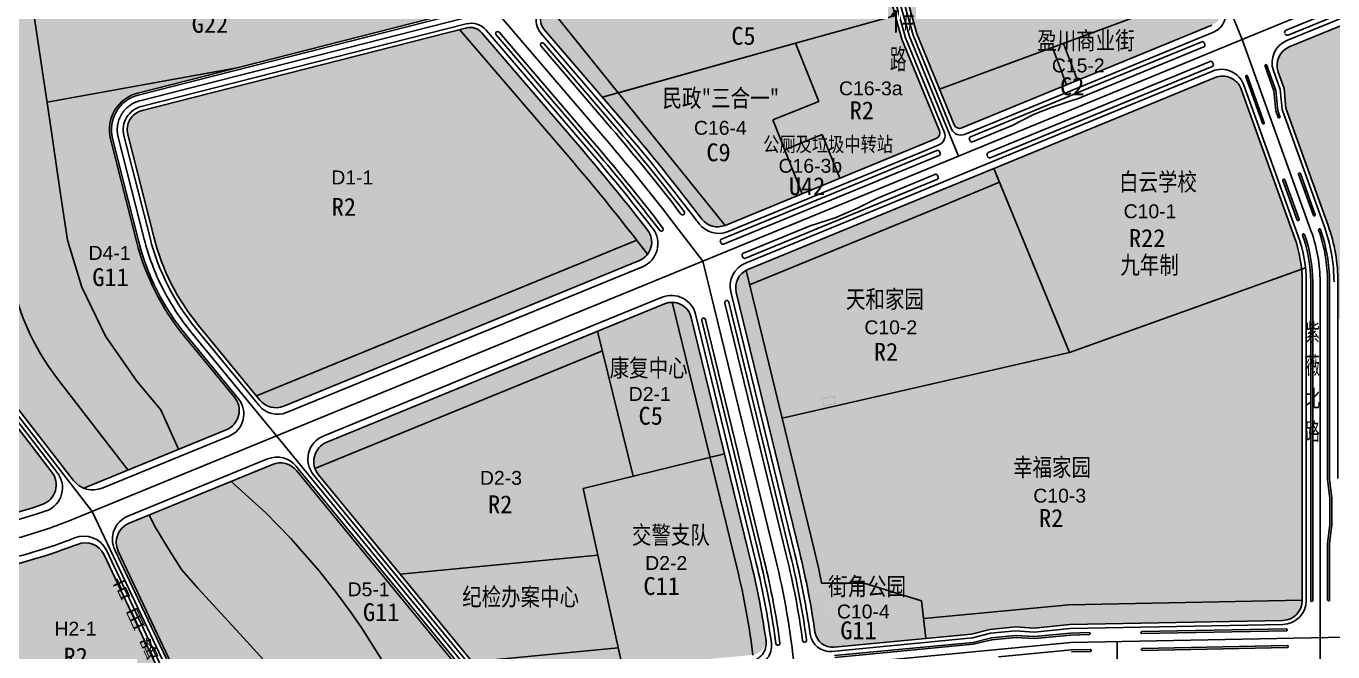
# Model space of a CAD drawing. Extents: x 2442 to 11417, y 1140 to 9206.
# Drawn here: x 7047 to 8365, y 7358 to 7989 of the extents above; entities that cross this region are included whole.
import ezdxf

# ---------------------------------------------------------------- set-up
doc = ezdxf.new("R2010")
doc.units = 0
doc.header["$LTSCALE"] = 1000
doc.header["$MEASUREMENT"] = 0
doc.linetypes.add('CENTER', pattern=[50.8, 31.75, -6.35, 6.35, -6.35])
doc.linetypes.add('CENTER2', pattern=[28.575, 19.05, -3.175, 3.175, -3.175])
for name, color, linetype in [('01-R2-R2二类居住', 2, 'Continuous'), ('01-R3-R3三类居住', 53, 'Continuous'), ('02-C11-市属办公', 211, 'Continuous'), ('02-C2-商业金融业', 10, 'Continuous'), ('02-C5-医疗卫生', 231, 'Continuous'), ('02-C62-高校，中专', 30, 'Continuous'), ('02-C9-其它公共设施', 232, 'Continuous'), ('06-S14-其它道路', 63, 'Continuous'), ('07-U42', 143, 'Continuous'), ('08-G11-公园', 3, 'Continuous'), ('08-G12-街头绿地', 80, 'Continuous'), ('08-G22-防护绿地', 104, 'Continuous'), ('11-E1-水域', 130, 'Continuous'), ('14-z地块编号', 217, 'Continuous'), ('a-dlcenter', 1, 'CENTER'), ('road-name', 2, 'Continuous'), ('开关站', 151, 'Continuous'), ('用地名称', 7, 'Continuous'), ('用地性质代码', 7, 'Continuous'), ('用地线', 5, 'Continuous'), ('蓝线', 5, 'Continuous'), ('道路', 7, 'Continuous'), ('道路红线', 12, 'Continuous'), ('道路绿化', 84, 'Continuous')]:
    doc.layers.add(name, color=color, linetype=linetype)
doc.styles.add('HZ', font='', dxfattribs={"width": 0.8})
doc.styles.get("Standard").update_dxf_attribs({"font": 'gbenor.shx', "bigfont": 'gbcbig.shx'})
doc.styles.add('xtx', font='')
doc.styles.get('HZ').set_extended_font_data('SimSun')
doc.styles.get('xtx').set_extended_font_data('SimSun')

msp = doc.modelspace()

# ---------------------------------------------------------------- hatches: boundary and pattern name
at = {"layer": '01-R2-R2二类居住', "linetype": 'Continuous'}
for points in [[(8626.2, 7516.8), (8650.7, 7399, -0.00118), (8653.6, 7398.4), (8841.8, 7360), (8844.2, 7396.1, 0.173692), (8790.9, 7582.9), (8751.6, 7637.7, -0.110501), (8698.3, 7763.1), (8693, 7792.2), (8643.6, 8061.2, 0.410809), (8626.3, 8073.3, 0.055243), (8462.2, 8026), (8321.3, 7968, 0.40093), (8310.1, 7942.7), (8316.1, 7926.2), (8317.9, 7906.4), (8360.5, 7788, -0.086569), (8370.4, 7731.1), (8370.4, 7694, -0.110794), (8445.2, 7686.6, -0.292819)], [(7663, 7773.3, 0.013017), (7598.6, 7852.4), (7484.4, 7985.5), (7164.1, 7904, 0.414214), (7149.7, 7879.7), (7175.9, 7776.5, 0.110082), (7221.1, 7687.2), (7279.5, 7616.2)], [(7776.9, 7728.1), (7809.7, 7593.9), (8099.7, 7659.9), (8029.1, 7831.7), (7973.2, 7808.7)], [(8098.9, 7405.7), (8334.4, 7410.3), (8334.4, 7731.2, 0.024569), (8333.7, 7744.1), (8099.6, 7660), (8099.7, 7659.9), (7809.7, 7593.9), (7842, 7461.3, -0.010343), (7849.6, 7427.4), (7892.6, 7427.6), (7950.4, 7409.5), (7952.5, 7391.7)], [(7125.7, 7456.1, 0.390522), (7099.3, 7466.8, -0.020831), (7057.9, 7452.5, -0.012497), (7029.3, 7444.7, 0.385811), (7018.8, 7427.4), (7053.6, 7249.3, 0.406653), (7070.8, 7237.4, 0.008465), (7083.9, 7239.8), (7188.2, 7260.1, 0.432164), (7202.2, 7282.3, 0.047065), (7183.5, 7333.9)]]:
    msp.add_hatch(color=256, dxfattribs=at).paths.add_polyline_path(points)
at = {"layer": '01-R2-R2二类居住'}
for color, points in [(256, [(7846.6, 7913), (7800.2, 7894.4), (7812.2, 7864.3), (7850, 7879.8), (7868.1, 7835.8), (7948.9, 7869), (7965.2, 7875.7, 0.414152), (7968.5, 7883.6), (7930.5, 7976), (7923.9, 7999.8), (7823.2, 7971.7)]), (31, [(7973.2, 7808.7), (8029.1, 7831.7), (8023.4, 7845.6), (7967.5, 7822.6), (7775.2, 7743.6, 0.025592), (7773.3, 7742.7), (7776.9, 7728.1)]), (31, [(7665.7, 7752.8, 0.131118), (7674, 7759), (7663, 7773.3), (7279.5, 7616.2), (7282.9, 7612, 0.329109), (7307.1, 7605.9)]), (31, [(7628.4, 7661.8), (7623.6, 7681.5), (7350.3, 7569.6, 0.400329), (7338.5, 7543.1)]), (31, [(8314.8, 7389.9, 0.408491), (8334.4, 7409.9), (8334.4, 7410.3), (8098.9, 7405.7), (7952.5, 7391.7), (7954.7, 7371.8), (8000.9, 7376.2), (8019.3, 7380.8), (8045.1, 7383.3), (8063.9, 7382.2), (8100.1, 7385.7)]), (31, [(7648.7, 7342.6), (7644.3, 7362.3), (7497, 7348.2), (7500.5, 7344, 0.249584), (7530.9, 7331.3)])]:
    msp.add_hatch(color=color, dxfattribs=at).paths.add_polyline_path(points)
at = {"layer": '01-R2-R2二类居住', "linetype": 'Continuous'}
h = msp.add_hatch(color=256, dxfattribs=at)
edge = h.paths.add_edge_path()
edge.add_line((7424.3, 7436.7), (7623.8, 7455.8))
edge.add_line((7623.8, 7455.8), (7609, 7522.9))
edge.add_line((7609, 7522.9), (7659.3, 7535.3))
edge.add_line((7659.3, 7535.3), (7628.4, 7661.8))
edge.add_line((7628.4, 7661.8), (7338.5, 7543.1))
edge.add_arc((7358.3, 7550.2), 21, 199.5387, 219.4008)
edge.add_line((7342.1, 7536.8), (7424.3, 7436.7))
at = {"layer": '01-R3-R3三类居住', "linetype": 'Continuous'}
msp.add_hatch(color=256, dxfattribs=at).paths.add_polyline_path([(7917.2, 8105.4, 0.414214), (7913.1, 8098), (7945.7, 7981.2), (7968.6, 7925.4), (8203.6, 8012.3), (8210.9, 8023.8), (8189.7, 8080.9), (8181.6, 8078), (8145.5, 8175.2), (8033.8, 8138)])
at = {"layer": '02-C11-市属办公'}
for points in [[(7609, 7522.9), (7648.7, 7342.6), (7659.8, 7343.6, 0.031099), (7663.5, 7344.2), (7681.3, 7348.2), (7706.2, 7350.6), (7724.5, 7350.1, 0.031099), (7728.2, 7350.2), (7779.7, 7355.1, 0.009339), (7780.3, 7355.2, 0.029184), (7764.3, 7442.4), (7737, 7554.4)], [(7623.8, 7455.8), (7424.3, 7436.7), (7497, 7348.2), (7644.3, 7362.3)]]:
    msp.add_hatch(color=256, dxfattribs=at).paths.add_polyline_path(points)
at = {"layer": '02-C2-商业金融业'}
for points in [[(8243.2, 7989.9, 0.413897), (8251.3, 8009.5), (8239.8, 8037.7), (8210.3, 8025.5), (8210.9, 8023.8), (8203.6, 8012.3), (8093.6, 7971.6), (8107.8, 7934.3)], [(8096.7, 7929.7), (8082.4, 7967.5), (7968.6, 7925.4), (7983.3, 7889.6, 0.414275), (7991.1, 7886.4)], [(6812.7, 7538.2, -0.289625), (6876.3, 7481.1), (6886.9, 7480.7, 0.094769), (7063.4, 7506.8, 0.512127), (7073.1, 7539.5), (7029.9, 7595.4, -0.124939), (6969.5, 7734.4), (6961.1, 7785.8, 0.41425), (6855.5, 7861.8), (6780.2, 7849.5, 0.015768), (6762.1, 7846), (6817.2, 7646.7)]]:
    msp.add_hatch(color=256, dxfattribs=at).paths.add_polyline_path(points)
at = {"layer": '02-C5-医疗卫生'}
for points in [[(7919.4, 7998.6), (7897.6, 8077.6, 0.41514), (7879.1, 8088), (7593.6, 8008.3, -0.00716), (7581.8, 7999.3), (7644.4, 7921.7), (7823.2, 7971.7)], [(7659.3, 7535.3), (7737, 7554.4), (7698.8, 7710.6, 0.100818), (7691, 7709.1), (7623.6, 7681.5)]]:
    msp.add_hatch(color=256, dxfattribs=at).paths.add_polyline_path(points)
at = {"layer": '02-C62-高校，中专', "linetype": 'Continuous'}
msp.add_hatch(color=256, dxfattribs=at).paths.add_polyline_path([(8333.7, 7744.1, 0.061754), (8326.6, 7775.8), (8272.8, 7925.4, 0.427328), (8246.4, 7937.2), (8023.4, 7845.6), (8099.6, 7660)])
at = {"layer": '02-C9-其它公共设施'}
msp.add_hatch(color=256, dxfattribs=at).paths.add_polyline_path([(7644.4, 7921.7), (7752.1, 7788.2), (7829.9, 7820.1), (7800.2, 7894.4), (7846.6, 7913), (7823.2, 7971.7)])
at = {"layer": '06-S14-其它道路', "linetype": 'Continuous'}
msp.add_hatch(color=256, dxfattribs=at).paths.add_polyline_path([(8093.6, 7971.6), (8082.4, 7967.5), (8096.7, 7929.7), (8107.8, 7934.3)])
at = {"layer": '07-U42'}
msp.add_hatch(color=256, dxfattribs=at).paths.add_polyline_path([(7812.2, 7864.3), (7829.9, 7820.1), (7868.1, 7835.8), (7850, 7879.8)])
at = {"layer": '08-G11-公园'}
for points in [[(7103.5, 7726), (7127.3, 7676.5), (7158.8, 7631.2), (7182.9, 7602.2), (7201, 7562.5), (7249, 7582.1, 0.504768), (7257.3, 7614.9), (7207.2, 7675.8, -0.110082), (7158.5, 7772.1), (7132.3, 7875.3, -0.414214), (7159.7, 7921.5), (7261.6, 7947.4), (7068.5, 7912.4), (7071.2, 7893.9), (7081.3, 7824.4), (7088.8, 7773.2)], [(6973, 7787.7), (6981.3, 7736.3, 0.124939), (7039.4, 7602.7), (7094.7, 7531.2, 0.134282), (7105.2, 7523.3), (7149.9, 7541.6), (7078.9, 7633.3, -0.124939), (7030.7, 7744.3), (7022.3, 7795.7), (7005.2, 7900.9), (6853.6, 7873.6, -0.41425)], [(6973, 7787.7), (6981.3, 7736.3, 0.124939), (7039.4, 7602.7), (7094.7, 7531.2, 0.134282), (7105.2, 7523.3), (7149.9, 7541.6), (7078.9, 7633.3, -0.124939), (7030.7, 7744.3), (7022.3, 7795.7), (7005.2, 7900.9), (6853.6, 7873.6, -0.41425)], [(7319.8, 7541.1, 0.329109), (7295.6, 7547.2), (7253.8, 7530.1), (7288.8, 7498.5), (7313.8, 7472.9), (7342.8, 7439.8), (7360, 7418), (7374.3, 7398.6), (7385.8, 7382), (7409.3, 7344.7), (7432.7, 7306.9), (7456.1, 7267.7), (7470.1, 7233), (7478.1, 7196.5), (7481.6, 7177.5), (7482.6, 7140.9), (7478.8, 7106.1), (7470.1, 7081.5), (7464.3, 7071.2), (7508.5, 7069.3), (7515.4, 7234.3, 0.02637), (7515, 7267.9, 0.157209), (7488, 7336.4)], [(7488, 7336.4), (7319.8, 7541.1, 0.329109), (7295.6, 7547.2), (7253.8, 7530.1), (7288.8, 7498.5), (7313.8, 7472.9), (7342.8, 7439.8), (7360, 7418), (7374.3, 7398.6), (7385.8, 7382), (7409.3, 7344.7), (7432.7, 7306.9), (7456.1, 7267.7), (7470.1, 7233), (7478.1, 7196.5), (7481.6, 7177.5), (7482.6, 7140.9), (7478.8, 7106.1), (7470.1, 7081.5), (7464.3, 7071.2), (7508.5, 7069.3), (7515.4, 7234.3, 0.02637), (7515, 7267.9, 0.157209)], [(7224.4, 7240.7), (7254.5, 7244.9, -0.058261), (7256.8, 7143.2), (7251.2, 7082.7), (7300.9, 7078), (7293.5, 6998.3), (7369.7, 6995.1), (7370.1, 7005), (7373.1, 7076.6), (7374.9, 7117.6), (7374.2, 7139.9), (7368.5, 7185.2), (7362.8, 7202.6), (7350.5, 7247.1), (7336.8, 7277.4), (7316.9, 7311.5), (7293.4, 7342.9), (7273.8, 7364.4), (7251.4, 7388.7), (7220.4, 7422.4), (7203.8, 7441.1), (7191, 7461.5), (7176.8, 7485.1), (7171.4, 7496.3), (7151.1, 7488, 0.42976), (7140.1, 7459.6), (7196.6, 7340.1, -0.084749)]]:
    msp.add_hatch(color=256, dxfattribs=at).paths.add_polyline_path(points)
at = {"layer": '08-G12-街头绿地'}
for points in [[(7581.8, 7999.3, -0.192089), (7593.6, 8008.3), (7879.1, 8088, -0.41514), (7897.6, 8077.6), (7919.4, 7998.6), (7923.9, 7999.8), (7897.7, 8093.7, 0.414214), (7890.3, 8097.9), (7576.8, 8010.3, 0.548786), (7569.5, 7986.1), (7628.5, 7917.3), (7644.4, 7921.7)], [(7506.6, 7982.5, 0.285047), (7491.6, 7987.3), (7484.4, 7985.5), (7598.6, 7852.4, -0.012928), (7662.5, 7773.8), (7674, 7759, 0.341999), (7674, 7783.5, 0.012841), (7609.9, 7862.2)], [(7644.4, 7921.7), (7628.5, 7917.3), (7647.9, 7894.7, -0.012928), (7714, 7813.5), (7728.7, 7794.5, 0.337805), (7752.1, 7788.2)], [(7807.4, 7539.8), (7821.5, 7545.6), (7773.3, 7742.7, 0.341999), (7763.4, 7720.4)], [(7737, 7554.4), (7751.5, 7558), (7718, 7695.3, 0.341999), (7698.8, 7710.6)], [(7764.3, 7442.4, -0.029184), (7780.3, 7355.2, 0.417108), (7793.1, 7372.2, 0.024364), (7778.8, 7446.3), (7751.5, 7558), (7737, 7554.4)], [(7821.5, 7545.6), (7807.4, 7539.8), (7827.5, 7457.8, -0.024519), (7842.8, 7378.4, 0.362993), (7859.9, 7362.9, 0.029796), (7842, 7461.3)], [(7950.4, 7409.5), (7892.6, 7427.6), (7849.6, 7427.4, -0.019447), (7859.9, 7362.9, 0.032973), (7862.3, 7363), (7954.7, 7371.8)]]:
    msp.add_hatch(color=256, dxfattribs=at).paths.add_polyline_path(points)
at = {"layer": '08-G22-防护绿地'}
h = msp.add_hatch(color=256, dxfattribs=at)
edge = h.paths.add_edge_path()
edge.add_line((7049.3, 8039.5), (7068.5, 7912.4))
edge.add_line((7068.5, 7912.4), (7261.6, 7947.4))
edge.add_line((7261.6, 7947.4), (7469.9, 8000.4))
edge.add_arc((7466.2, 8014.9), 15, 284.2731, 393.0028)
edge.add_line((7478.8, 8023.1), (7458.8, 8053.8))
edge.add_arc((7819.9, 8288.4), 430.6, 203.8773, 213.0028, ccw=False)
edge.add_line((7426.2, 8114.1), (7252.9, 8077.1))
edge.add_line((7252.9, 8077.1), (7160, 8059.2))
edge.add_line((7160, 8059.2), (7061.4, 8041.5))
edge.add_line((7061.4, 8041.5), (7049.3, 8039.5))
at = {"layer": '11-E1-水域'}
for points in [[(7022.3, 7795.7), (7030.7, 7744.3, 0.124939), (7078.9, 7633.3), (7149.9, 7541.6), (7201, 7562.5), (7182.9, 7602.2), (7158.8, 7631.2), (7127.3, 7676.5), (7103.5, 7726), (7088.8, 7773.2), (7081.3, 7824.4), (7071.2, 7893.9), (7049.3, 8039.5), (7044.8, 8038.8), (6984.4, 8028.8)], [(7316.9, 7311.5), (7336.8, 7277.4), (7350.5, 7247.1), (7362.8, 7202.6), (7368.5, 7185.2), (7374.2, 7139.9), (7374.9, 7117.6), (7373.1, 7076.6), (7370.1, 7005), (7369.7, 6995.1), (7435, 6992.3), (7435.4, 7002.3), (7440.8, 7024.9), (7451.4, 7048.2), (7470.1, 7081.5), (7478.8, 7106.1), (7482.6, 7140.9), (7481.6, 7177.5), (7478.1, 7196.5), (7470.1, 7233), (7456.1, 7267.7), (7432.7, 7306.9), (7409.3, 7344.7), (7385.8, 7382), (7374.3, 7398.6), (7360, 7418), (7342.8, 7439.8), (7313.8, 7472.9), (7288.8, 7498.5), (7253.8, 7530.1), (7171.4, 7496.3), (7176.8, 7485.1), (7191, 7461.5), (7203.8, 7441.1), (7220.4, 7422.4), (7251.4, 7388.7), (7273.8, 7364.4), (7293.4, 7342.9)]]:
    msp.add_hatch(color=256, dxfattribs=at).paths.add_polyline_path(points)
at = {"layer": '开关站'}
h = msp.add_hatch(color=256, dxfattribs=at)
h.paths.add_polyline_path([(7615.4, 6571.4), (7627.4, 6571), (7627.1, 6561), (7615.1, 6561.4)])
h.paths.add_polyline_path([(8791.9, 6421.8), (8801.8, 6419.8), (8800.2, 6412.1), (8790.4, 6413.9)])
h.paths.add_polyline_path([(8219.5, 6473.3), (8229.5, 6473.3), (8229.5, 6465.3), (8219.5, 6465.3)])
h.paths.add_polyline_path([(7628.7, 7354.7), (7640.6, 7355.9), (7641.6, 7345.9), (7629.6, 7344.8)])
h.paths.add_polyline_path([(7850.2, 7613.4), (7861.9, 7616.1), (7863.6, 7608.8), (7851.9, 7606.1)])

# ---------------------------------------------------------------- linework, layer by layer
at = {"layer": 'a-dlcenter', "color": 2, "linetype": 'CENTER2', "flags": 128}
msp.add_lwpolyline([(7161.7, 7913.7), (7520.4, 8005), (7527.3, 8006.9), (7901.1, 8111.3), (8030.9, 8147.5), (8182.7, 8198.2), (8313.1, 8246.6), (8440, 8293.8), (8559.4, 8338.2), (9093.8, 8536.9), (9738.9, 8787.4), (9917.5, 8856.8)], dxfattribs=at)
at = {"layer": 'a-dlcenter', "linetype": 'CENTER2', "flags": 128}
for points in [[(8182.7, 8198.2), (8273.9, 7975.5), (8343.5, 7781.9, -0.086454), (8352.4, 7731.2), (8352.4, 7372.6), (8352.4, 6996.6)], [(7161.7, 7913.7, 0.414214), (7140, 7877.2), (7166.3, 7774.1, 0.110082), (7213.4, 7680.9), (7299.7, 7575.9), (7493, 7340.5, -0.157209), (7521.5, 7268.3, -0.02637), (7521.9, 7234.1), (7510.8, 6969.1)], [(6522.4, 7470.9), (6524.3, 7508.7), (6527.3, 7572.2, -0.348593), (6776.7, 7857.1), (6854.2, 7869.7, -0.41425), (6969, 7787.1), (6977.4, 7735.7, 0.124939), (7036.2, 7600.3), (7113.9, 7499.8), (7190.7, 7337.3, -0.134504), (7218.2, 7181.1), (7199.6, 6982.4)], [(9278, 7247.1), (9164.9, 7254.6, -0.049817), (8968.9, 7287.3), (8851.1, 7319.3), (8645.7, 7361.2, 0.059745), (8502.6, 7375.6), (8101.1, 7367.7), (7830, 7341.8), (7822.1, 7341.1)]]:
    msp.add_lwpolyline(points, format="xyb", dxfattribs=at)
at = {"layer": 'a-dlcenter', "color": 5, "linetype": 'CENTER2', "flags": 128}
for points in [[(6400.7, 7476), (6885.8, 7455.7, 0.10804), (7096.2, 7492.6), (7729.9, 7752), (7987.7, 7857.9), (8273.9, 7975.5), (8452.7, 8049.2, -0.108604), (8791, 8108.7), (8936.6, 8102.6), (9318.4, 8086.6), (9983, 8058.7), (10096.3, 8053.9), (10612.8, 8032.2)], [(9187.3, 4284.4), (8744.2, 4380.4, -0.137492), (8410, 4557.3), (8107.8, 4844.9), (8066.9, 4876.3, -0.243499), (7754.7, 5542.3), (7760.5, 5680.5), (7771.8, 5938.1), (7798.2, 6582), (7812.8, 6931.2), (7825.3, 7228.6, 0.070561), (7803.1, 7452.2), (7729.9, 7752), (7694.2, 7798.3, 0.012928), (7628.9, 7878.4), (7520.4, 8005)]]:
    msp.add_lwpolyline(points, format="xyb", dxfattribs=at)
at = {"layer": 'a-dlcenter', "linetype": 'CENTER2', "flags": 128}
for points in [[(7901.1, 8111.3), (7938.1, 7978.6), (7987.7, 7857.9)], [(8147.6, 6882.3), (8147.6, 7368.6)]]:
    msp.add_lwpolyline(points, dxfattribs=at)
at = {"layer": 'road-name', "color": 7, "flags": 128}
msp.add_lwpolyline([(7136.6, 7461.2, -0.42976), (7149.7, 7495), (7290.7, 7552.7, -0.329109), (7319.5, 7545.5), (7321.7, 7542.7), (7489.9, 7338, -0.157209), (7517.5, 7268.1, -0.02637), (7517.9, 7234.2), (7508.3, 7006, -0.414241), (7487.5, 6986.9), (7223, 6998, -0.429389), (7206.8, 7016.5), (7222.2, 7180.8, 0.134504), (7194.4, 7339), (7136.6, 7461.2)], format="xyb", dxfattribs=at)
at = {"layer": '开关站', "const_width": 0.1}
msp.add_lwpolyline([(7850.2, 7613.4), (7861.9, 7616.1), (7863.6, 7608.8), (7851.9, 7606.1), (7850.2, 7613.4)], dxfattribs=at)
at = {"layer": '用地线'}
for p, q in [((8203.6, 8012.3), (7968.6, 7925.4)), ((7752.1, 7788.2), (7581.8, 7999.3)), ((7823.2, 7971.7), (7924.2, 7999.9)), ((7628.5, 7917.3), (7823.2, 7971.7)), ((7823.2, 7971.7), (7647.1, 7922.5)), ((7846.6, 7913), (7823.2, 7971.7)), ((7823.2, 7971.7), (7846.6, 7913)), ((8082.4, 7967.5), (8096.7, 7929.7)), ((8107.8, 7934.3), (8093.6, 7971.6)), ((7261.6, 7947.4), (7068.5, 7912.4)), ((7800.2, 7894.4), (7846.6, 7913)), ((7846.6, 7913), (7800.2, 7894.4)), ((7829.9, 7820.1), (7800.2, 7894.4)), ((7800.2, 7894.4), (7829.9, 7820.1)), ((7812.2, 7864.3), (7850, 7879.8)), ((7850, 7879.8), (7867.8, 7835.7)), ((8099.7, 7659.9), (8023.4, 7845.6)), ((7842, 7461.3), (7773.3, 7742.7)), ((8099.6, 7660), (8337.6, 7745.5)), ((7764.3, 7442.4), (7698.8, 7710.6)), ((7659.3, 7535.3), (7623.6, 7681.5)), ((7809.8, 7593.9), (8099.7, 7659.9)), ((7609, 7522.9), (7751.5, 7558)), ((7650, 7336.7), (7609, 7522.8)), ((7849.6, 7427.4), (7892.6, 7427.6)), ((7892.6, 7427.6), (7950.4, 7409.5)), ((7950.4, 7409.5), (7954.7, 7371.9))]:
    msp.add_line(p, q, dxfattribs=at)
at = {"layer": '用地线', "flags": 128}
msp.add_lwpolyline([(7674, 7759), (7662.5, 7773.8, 0.012928), (7598.6, 7852.4), (7484.4, 7985.5)], format="xyb", dxfattribs=at)
for points in [[(7068.4, 7912.5), (7261.6, 7947.4)], [(8029.1, 7831.7), (7973.2, 7808.7), (7776.9, 7728.1)], [(7279.5, 7616.2), (7663, 7773.3)], [(7338.5, 7543.1), (7628.4, 7661.8)], [(7623.8, 7455.8), (7424.3, 7436.7)], [(7644.3, 7362.3), (7497, 7348.2)]]:
    msp.add_lwpolyline(points, dxfattribs=at)
at = {"layer": '用地线'}
msp.add_lwpolyline([(7952.5, 7391.7), (8098.9, 7405.7), (8334.4, 7410.3)], dxfattribs=at)
for radius, start in [(840, 11.3475), (760, 7.0188)]:
    msp.add_arc((7026, 7262.1), radius, start, 13.7178, dxfattribs=at)
at = {"layer": '蓝线', "linetype": 'Continuous', "ltscale": 0.3}
for points in [[(7049.3, 8039.5), (7071.2, 7893.9), (7081.3, 7824.4), (7088.8, 7773.2), (7103.5, 7726), (7127.3, 7676.5), (7158.8, 7631.2), (7182.9, 7602.2), (7201, 7562.5)], [(7253.8, 7530.1), (7288.8, 7498.5), (7313.8, 7472.9), (7342.8, 7439.8), (7360, 7418), (7374.3, 7398.6), (7385.8, 7382), (7409.3, 7344.7), (7432.7, 7306.9), (7456.1, 7267.7), (7470.1, 7233), (7478.1, 7196.5), (7481.6, 7177.5), (7482.6, 7140.9), (7478.8, 7106.1), (7470.1, 7081.5), (7451.4, 7048.2), (7440.8, 7024.9), (7435.4, 7002.3), (7435, 6992.3)], [(7171.4, 7496.3), (7176.8, 7485.1), (7191, 7461.5), (7203.8, 7441.1), (7220.4, 7422.4), (7251.4, 7388.7), (7273.8, 7364.4), (7293.4, 7342.9), (7316.9, 7311.5), (7336.8, 7277.4), (7350.5, 7247.1), (7362.8, 7202.6), (7368.5, 7185.2), (7374.2, 7139.9), (7374.9, 7117.6), (7373.1, 7076.6), (7370.1, 7005), (7369.7, 6995.1)]]:
    msp.add_lwpolyline(points, dxfattribs=at)
msp.add_lwpolyline([(7022.3, 7795.7), (7030.7, 7744.3, 0.124939), (7078.9, 7633.3), (7149.9, 7541.6)], format="xyb", dxfattribs=at)
at = {"layer": '道路', "flags": 128}
for points in [[(8163.4, 8185.4), (8032.6, 8141.8), (7916.2, 8109.3, 0.414214), (7909.2, 8096.9), (7941.9, 7979.9), (7980.7, 7885.3, 0.414275), (7993.8, 7879.9), (8244.9, 7983, 0.413897), (8255.8, 8009.1), (8188.3, 8174, 0.394791)], [(7889.2, 8101.7), (7874.4, 8097.6), (7576.2, 8014.3, 0.548786), (7566.4, 7982), (7644.1, 7891.5, -0.012928), (7710, 7810.5), (7726, 7789.8, 0.337805), (7755.3, 7781.9), (7954.3, 7863.7), (7967.9, 7869.3, 0.414152), (7973.3, 7882.3), (7934.3, 7977.3), (7901.5, 8094.8, 0.414213)], [(8243.8, 7943.7), (8021.3, 7852.3), (7967.6, 7830.2), (7772.8, 7750.2, 0.370837), (7758, 7721.1), (7822.6, 7456.6, -0.025074), (7838.1, 7375.9, 0.401407), (7859.8, 7358.7), (8001.6, 7372.3), (8020, 7376.9), (8045.1, 7379.3), (8064, 7378.2), (8100.3, 7381.7), (8314.8, 7385.9, 0.408491), (8338.4, 7409.9), (8338.4, 7731.2, 0.086454), (8330.3, 7777.2), (8275.5, 7929.6, 0.427328)], [(6546.4, 7487.9), (6886.6, 7473.7, 0.092717), (7068.3, 7500.6), (7068.3, 7500.6, 0.495656), (7078.6, 7539), (7033.1, 7597.8, -0.124939), (6973.4, 7735), (6965.1, 7786.4, 0.41425), (6854.9, 7865.7), (6779.6, 7853.5, 0.354021), (6531.5, 7575.6), (6528.2, 7507.8, 0.416114)], [(7660.8, 7332.7), (7537.2, 7320.9, -0.249584), (7502.4, 7335.3), (7337, 7536.7, -0.504768), (7346.8, 7575.7), (7541.6, 7655.5), (7688.6, 7715.7, -0.45863), (7722.4, 7698.5), (7783.6, 7447.5, -0.02634), (7798.9, 7366.8, -0.42578), (7781, 7344.2), (7729.2, 7339.2, -0.031099), (7725.5, 7339.1), (7709.1, 7339.6, 0.031099), (7705.4, 7339.5), (7684.2, 7337.4, 0.031099), (7680.5, 7336.9), (7664.5, 7333.3, -0.031099)]]:
    msp.add_lwpolyline(points, format="xyb", close=True, dxfattribs=at)
for points in [[(8314.1, 7905), (8312.1, 7925.3), (8305.3, 7944.2, -0.40093), (8318.8, 7974.5), (8459.6, 8032.5, -0.055235)], [(7039.4, 7602.7), (7094.7, 7531.2, 0.337206), (7124, 7523.4), (7251.8, 7575.7, 0.504768), (7261.3, 7613.2), (7208.8, 7677.1, -0.110082), (7160.4, 7772.6), (7134.2, 7875.8, -0.414214), (7160.2, 7919.5), (7469.4, 7998.2, 0.513543)], [(7668.9, 7746.5), (7309.9, 7599.5, -0.329109), (7282.3, 7606.5), (7218, 7684.7, -0.110082), (7172.1, 7775.5), (7145.8, 7878.7, -0.414214), (7163.2, 7907.9), (7491.1, 7991.3, -0.285047), (7511.2, 7984.9), (7613.7, 7865.4, -0.012928), (7678.4, 7786), (7679.2, 7784.9, -0.495328), (7668.9, 7746.5, 0.495328)], [(8366.4, 7731.2, 0.086454), (8356.7, 7786.6), (8314.1, 7905)], [(7128.1, 7460.6, 0.398836), (7096, 7473), (7096, 7473, -0.026273), (7044.2, 7455.8), (7028.7, 7452.3)], [(7028.7, 7452.3, 0.404935), (7015, 7431.3), (7050.6, 7248.7, 0.408188), (7073.7, 7232.8, 0.007136), (7084.9, 7234.9), (7193.3, 7256, 0.426572), (7207.4, 7277.9, 0.051798), (7187.1, 7335.6), (7128.1, 7460.6)]]:
    msp.add_lwpolyline(points, format="xyb", dxfattribs=at)
at = {"layer": '道路红线'}
for p, q in [((7913.1, 8098), (7945.7, 7981.2)), ((7991.1, 7886.4), (8243.2, 7989.9)), ((7945.7, 7981.2), (7983.3, 7889.6))]:
    msp.add_line(p, q, dxfattribs=at)
at = {"layer": '道路红线', "flags": 128}
for points in [[(7105.2, 7523.3), (7249, 7582.1, 0.504768), (7257.3, 7614.9), (7207.2, 7675.8, -0.110082), (7158.5, 7772.1), (7132.3, 7875.3, -0.414214), (7159.7, 7921.5), (7469.9, 8000.4, 0.513543), (7478.8, 8023.1), (7458.8, 8053.8, -0.03576), (7429.5, 8107), (7392.2, 8187.6)], [(8317.9, 7906.4), (8316.1, 7926.2), (8310.1, 7942.7, -0.40093), (8321.3, 7968), (8462.2, 8026, -0.055243)], [(8317.9, 7906.4), (8360.5, 7788, -0.086454), (8370.4, 7731.2), (8370.4, 7533)], [(7209.9, 7022.8, 0.429389), (7229, 7001), (7487.2, 6990.2, 0.414241), (7505.9, 7007.4), (7515.4, 7234.3, 0.02637), (7515, 7267.9, 0.157209), (7488, 7336.4), (7319.8, 7541.1, 0.329109), (7295.6, 7547.2), (7151.1, 7488, 0.42976), (7140.1, 7459.6), (7196.6, 7340.1, -0.134504), (7224.7, 7180.5), (7209.9, 7022.8)], [(7188.2, 7260.1, 0.432164), (7202.2, 7282.3, 0.047065), (7183.5, 7333.9), (7125.7, 7456.1, 0.398836), (7098.8, 7466.6), (7098.8, 7466.6, -0.020544), (7057.9, 7452.5, -0.011879), (7030.7, 7445), (7030.7, 7445, 0.414214), (7018.8, 7427.4), (7053.6, 7249.3, 0.406653), (7070.8, 7237.4, 0.008465), (7083.9, 7239.8), (7188.2, 7260.1)]]:
    msp.add_lwpolyline(points, format="xyb", dxfattribs=at)
for points in [[(7890.3, 8097.9), (7576.8, 8010.3, 0.548786), (7569.5, 7986.1), (7647.9, 7894.7, -0.012928), (7714, 7813.5), (7728.7, 7794.5, 0.337805), (7752.1, 7788.2), (7948.9, 7869), (7965.2, 7875.7, 0.414152), (7968.5, 7883.6), (7930.5, 7976), (7897.7, 8093.7, 0.414214)], [(7149.7, 7879.7), (7175.9, 7776.5, 0.110082), (7221.1, 7687.2), (7282.9, 7612, 0.329109), (7307.1, 7605.9), (7665.7, 7752.8, 0.495328), (7674, 7783.5), (7674, 7783.5, 0.01284), (7609.9, 7862.2), (7506.6, 7982.5, 0.285047), (7491.6, 7987.3), (7164.1, 7904, 0.414214)], [(8246.4, 7937.2), (8026.7, 7846.9), (7967.5, 7822.6), (7775.2, 7743.6, 0.370837), (7763.4, 7720.4), (7827.5, 7457.8, -0.024519), (7842.8, 7378.4, 0.400764), (7862.3, 7363), (8000.9, 7376.2), (8019.3, 7380.8), (8045.1, 7383.3), (8063.9, 7382.2), (8100.1, 7385.7), (8314.8, 7389.9, 0.408491), (8334.4, 7409.9), (8334.4, 7731.2, 0.086454), (8326.6, 7775.8), (8272.8, 7925.4, 0.427328)], [(6546.7, 7494.9), (6886.9, 7480.7, 0.094769), (7063.4, 7506.8, 0.512127), (7073.1, 7539.5), (7029.9, 7595.4, -0.124939), (6969.5, 7734.4), (6961.1, 7785.8, 0.41425), (6855.5, 7861.8), (6780.2, 7849.5, 0.354021), (6535.5, 7575.4), (6532.4, 7510.6, 0.416114)], [(7660.3, 7337.7, 0.031099), (7664, 7338.3), (7680.1, 7341.8, -0.031099), (7683.7, 7342.4), (7704.9, 7344.4, -0.031099), (7708.6, 7344.6), (7725, 7344.1, 0.031099), (7728.8, 7344.2), (7728.8, 7344.2), (7777.4, 7348.9, 0.426997), (7793.5, 7369.3, 0.025309), (7778.8, 7446.3), (7718, 7695.3, 0.45863), (7691, 7709.1), (7350.3, 7569.6, 0.504768), (7342.1, 7536.8), (7505.1, 7338.4, 0.249584), (7535.5, 7325.7)]]:
    msp.add_lwpolyline(points, format="xyb", close=True, dxfattribs=at)
at = {"layer": '道路红线'}
msp.add_arc((7988.8, 7891.9), 6, 202.3192, 292.3312, dxfattribs=at)
at = {"layer": '道路绿化', "color": 84, "ltscale": 100, "flags": 128}
for points in [[(8317, 7981.4, 0.414214), (8320.3, 7980), (8386.6, 8007.3), (8416.2, 8019.5), (8457.8, 8036.7, -0.017578), (8509.7, 8055.9)], [(8356.7, 8000.9), (8318.2, 7985.1, 0.414214), (8316.8, 7981.8)], [(7681.9, 7788.8, 0.012928), (7617.2, 7868.3), (7521.2, 7980.2, -0.414214), (7521.4, 7983)], [(7685.1, 7791.2, 0.012928), (7620.2, 7871), (7524.2, 7982.8, 0.414214), (7521.4, 7983)], [(7703.3, 7805.3, 0.012928), (7637.6, 7885.9), (7566.4, 7969, -0.414214), (7566.6, 7971.8)], [(7706.5, 7807.7, 0.012928), (7640.7, 7888.5), (7569.4, 7971.6, 0.414214), (7566.6, 7971.8)], [(7703.3, 7805.3), (7707.7, 7799.6, 0.414214), (7710.5, 7799.2)], [(7706.5, 7807.7), (7710.9, 7802, -0.414214), (7710.5, 7799.2)], [(7685.1, 7791.2), (7689.5, 7785.5, -0.414214), (7689.1, 7782.7)], [(7681.9, 7788.8), (7686.3, 7783.1, 0.414214), (7689.1, 7782.7)], [(8342.9, 7409.9), (8342.9, 7731.2, 0.085787), (8334.7, 7778.3), (8334.7, 7778.3)], [(8344.9, 7409.9), (8344.9, 7731.2, 0.085898), (8336.6, 7779.1), (8336.6, 7779.1)], [(8359.9, 7410.7), (8359.9, 7467.2), (8362.3, 7486.7), (8362.3, 7512.8), (8359.9, 7532.4), (8359.9, 7731.2, 0.084676), (8350.9, 7783.4, 0.084676)], [(8361.9, 7410.7), (8361.9, 7467.1), (8364.3, 7486.6), (8364.3, 7512.9), (8361.9, 7532.5), (8361.9, 7731.2, 0.084699), (8352.8, 7784.1, 0.084699)], [(7753.5, 7712.3, 0.414214), (7752, 7709.9), (7814.3, 7454.6)], [(7755.9, 7710.8, 0.414214), (7753.5, 7712.3)], [(7755.9, 7710.8), (7818.2, 7455.5, -0.026632), (7834.3, 7370.2)], [(7730, 7694.5, 0.414214), (7728.6, 7692.1), (7788.1, 7448.2)], [(7732.4, 7693.1, 0.414214), (7730, 7694.5)], [(7732.4, 7693.1), (7792, 7449.1, -0.026497), (7807.5, 7367)], [(7803.5, 7366.5, 0.026497), (7788.1, 7448.2)], [(7830.3, 7369.7, 0.026632), (7814.3, 7454.6)], [(8319.3, 7380.5, 0.414214), (8318.2, 7381.5), (8172.5, 7378.6)], [(7830.3, 7369.7, 0.413494), (7832.6, 7368)], [(7832.6, 7368, 0.414934), (7834.3, 7370.2)], [(8120.5, 7376.6, 0.414214), (8119.4, 7377.6), (8100.5, 7377.2)], [(8100.7, 7375.2), (8119.5, 7375.6, 0.414214), (8120.5, 7376.6)], [(8172.5, 7378.6, 0.414214), (8171.5, 7377.6)], [(8171.5, 7377.6, 0.414214), (8172.5, 7376.6)], [(8172.5, 7376.6), (8318.3, 7379.5, 0.414214), (8319.3, 7380.5)], [(7803.5, 7366.5, 0.413469), (7805.8, 7364.8)], [(7805.8, 7364.8, 0.414959), (7807.5, 7367)], [(8121.6, 7359.6, 0.414214), (8120.6, 7360.6), (8101.5, 7360.2)], [(8101.6, 7358.2), (8120.6, 7358.6, 0.414214), (8121.6, 7359.6)], [(8173.1, 7361.6, 0.414214), (8172.1, 7360.6)], [(8172.1, 7360.6, 0.414214), (8173.1, 7359.6)], [(8320.3, 7363.5, 0.414214), (8319.3, 7364.5), (8173.1, 7361.6)], [(8173.1, 7359.6), (8319.3, 7362.5, 0.414214), (8320.3, 7363.5)]]:
    msp.add_lwpolyline(points, format="xyb", dxfattribs=at)
for points in [[(7521.4, 7983), (7521.4, 7983)], [(7566.6, 7971.8), (7566.6, 7971.8)], [(8310.1, 7897), (8307.7, 7903.6), (8305.7, 7923.9), (8296.8, 7948.7)], [(8311.9, 7897.8), (8309.7, 7904), (8307.7, 7924.3), (8298.7, 7949.3)], [(8294.2, 7891.1), (8277.3, 7938)], [(8296.1, 7891.6), (8279.2, 7938.6)], [(8279.9, 7944), (8279.9, 7944)], [(8329.2, 7793.5), (8314.9, 7833.4)], [(8331.1, 7794.2), (8316.8, 7834)], [(8345.7, 7798.1), (8330.7, 7839.8)], [(8347.5, 7798.8), (8332.5, 7840.5)], [(7710.5, 7799.2), (7710.5, 7799.2)], [(7689.1, 7782.7), (7689.1, 7782.7)], [(7753.5, 7712.3), (7753.5, 7712.3)], [(7730, 7694.5), (7730, 7694.5)], [(8100.5, 7377.2), (8064.2, 7373.7), (8045.2, 7374.8), (8020.8, 7372.5), (8002.4, 7367.8), (7862.7, 7354.5)], [(8100.7, 7375.2), (8064.7, 7371.8), (8045.1, 7372.8), (8021.2, 7370.5), (8002.3, 7365.8), (7862.9, 7352.5)], [(8120.5, 7376.6), (8120.5, 7376.6)], [(8171.5, 7377.6), (8171.5, 7377.6)], [(8181.1, 7377.8), (8181.1, 7377.8)], [(8319.3, 7380.5), (8319.3, 7380.5)], [(7805.8, 7364.8), (7805.8, 7364.8)], [(7832.6, 7368), (7832.6, 7368)], [(8101.5, 7360.2), (8028.1, 7353.2)], [(8121.6, 7359.6), (8121.6, 7359.6)], [(8172.1, 7360.6), (8172.1, 7360.6)], [(8320.3, 7363.5), (8320.3, 7363.5)]]:
    msp.add_lwpolyline(points, dxfattribs=at)
for points in [[(8106, 7915.2), (8235, 7968.2, 0.412331), (8236.1, 7970.8), (8235.6, 7972.2, 0.416099), (8233, 7973.3), (8122.9, 7928.1), (8090.5, 7914.8), (7999.8, 7877.5, 0.414214), (7998.7, 7874.9), (7999.3, 7873.5, 0.414213), (8001.9, 7872.4), (8041.8, 7888.8), (8063.4, 7899.8), (8082, 7907.5), (8105.1, 7914.9)], [(8019.6, 7856.4), (8243.5, 7948.4, 0.416215), (8244.6, 7951), (8244, 7952.4, 0.412215), (8241.4, 7953.5), (8017.5, 7861.5, 0.414214), (8016.4, 7858.9), (8017, 7857.5, 0.414214)], [(7897.3, 7829.5), (7911.6, 7835.3), (7968, 7858.5, 0.414215), (7969.1, 7861.1), (7968.5, 7862.5, 0.414212), (7965.9, 7863.6), (7909.5, 7840.4), (7895.2, 7834.5), (7748.6, 7774.3, 0.414215), (7747.5, 7771.7), (7748.1, 7770.3, 0.414212), (7750.7, 7769.2)], [(7838, 7787.8), (7770.6, 7760.1, 0.414214), (7769.5, 7757.5), (7770.1, 7756.1, 0.414214), (7772.7, 7755), (7965.9, 7834.4, 0.414214), (7967, 7837), (7966.4, 7838.4, 0.414214), (7963.8, 7839.5), (7905.2, 7815.4), (7886.4, 7805.9), (7863.1, 7795.8)]]:
    msp.add_lwpolyline(points, format="xyb", close=True, dxfattribs=at)
at = {"layer": '道路绿化', "color": 84, "ltscale": 100}
for centre, radius, start, end in [((8297.7, 7949.2), 1.03, 6.9206, 212.6346), ((8278.2, 7938.4), 1.01, 12.9528, 206.6024), ((8311, 7897.5), 1.01, 192.4829, 27.349), ((8295.1, 7891.6), 1.03, 208.424, 2.8868), ((8315.8, 7833.7), 1.01, 18.4773, 207.7915), ((8331.7, 7839.9), 1.04, 2.5505, 186.9788), ((8330.2, 7793.9), 1, 202.6341, 18.3449), ((8346.5, 7798.7), 1.05, 219.1818, 4.059), ((8335.7, 7778.6), 1, 26.6085, 196.2191), ((8351.9, 7783.6), 1.01, 9.5823, 190.5334), ((8343.9, 7410), 1.01, 188.7871, 351.2128), ((8360.9, 7410.6), 1.01, 171.7031, 8.2968)]:
    msp.add_arc(centre, radius, start, end, dxfattribs=at)

# ---------------------------------------------------------------- texts
at = {"layer": '14-z地块编号', "linetype": 'Continuous', "char_height": 14, "width": 55.685, "attachment_point": 1, "style": 'xtx'}
for s, insert in [('{\\fArial|b0|i0|c0|p32;C15-2}', (8081.8, 7956.4)), ('{\\fArial|b0|i0|c0|p32;C16-3a}', (7867.1, 7933.3)), ('{\\fArial|b0|i0|c0|p32;C16-4}', (7720.8, 7893.5)), ('{\\fArial|b0|i0|c0|p32;C16-3\\fArial|b0|i0|c238|p32;b}', (7806.1, 7855.2)), ('{\\fArial|b0|i0|c0|p32;D1-1}', (7355, 7843.5)), ('{\\fArial|b0|i0|c0|p32;C10-1}', (8154.2, 7809.4)), ('{\\fArial|b0|i0|c0|p32;D4-1}', (7110.1, 7767.4)), ('{\\fArial|b0|i0|c0|p32;C10-2}', (7892.7, 7692.4)), ('{\\fArial|b0|i0|c0|p32;D2-1}', (7655, 7625.2)), ('{\\fArial|b0|i0|c0|p32;D2-3}', (7504.9, 7540.6)), ('{\\fArial|b0|i0|c0|p32;C10-3}', (8063.1, 7522.7)), ('{\\fArial|b0|i0|c0|p32;D2-2}', (7671.6, 7454.8)), ('{\\fArial|b0|i0|c0|p32;D5-1}', (7371.4, 7428.3)), ('{\\fArial|b0|i0|c0|p32;C10-4}', (7865, 7405.9)), ('{\\fArial|b0|i0|c0|p32;H2-\\fArial|b0|i0|c238|p32;1}', (7075.7, 7388.6))]:
    msp.add_mtext(s, dxfattribs=dict(at, insert=insert))
at = {"layer": 'road-name', "color": 7, "char_height": 20, "width": 193.333, "attachment_point": 1}
for s, insert in [('{\\H1.167x;\\C0;1＃\\P路}', (7918.4, 8005.4)), ('紫\\P薇\\P北\\P路', (8337.7, 7689.7))]:
    msp.add_mtext(s, dxfattribs=dict(at, insert=insert))
at = {"layer": 'road-name', "color": 7, "insert": (7133, 7427.2), "char_height": 20, "width": 193.333, "attachment_point": 1, "rotation": 24.6128}
msp.add_mtext('古\\P田\\P路', dxfattribs=at)
at = {"layer": '用地名称', "attachment_point": 1, "style": 'HZ'}
for s, insert, char_height, width in [('盈川商业街', (8067.1, 7983.5), 18, 110.136), ('民政"三合一"', (7689.1, 7925.5), 18, 162.617), ('公厕及垃圾中转站', (7790.6, 7877.5, 79.5), 15, 184.656), ('白云学校', (8149.6, 7841.1), 18, 110.136), ('{\\fSimSun|b0|i0|c134|p54;九年制}', (8150.9, 7757.2), 18, 110.136), ('{\\fSimSun|b0|i0|c134|p54;天和家园}', (7874.1, 7722.8), 18, 110.136), ('康复中心', (7635.8, 7653.5), 18, 110.136), ('{\\fSimSun|b0|i0|c134|p54;幸福家园}', (8042.7, 7553.3), 18, 110.136), ('交警支队', (7658.2, 7485), 18, 110.136), ('街角公园', (7856.1, 7433.2), 18, 110.136), ('纪检办案中心', (7487, 7422.7), 18, 146.47)]:
    msp.add_mtext(s, dxfattribs=dict(at, insert=insert, char_height=char_height, width=width))
at = {"layer": '用地性质代码', "char_height": 18, "width": 193.333, "attachment_point": 1}
for s, insert in [('{\\fSimSun|b0|i0|c134|p54;G22}', (7214.2, 8000.3)), ('{\\fSimSun|b0|i0|c134|p54;C5}', (7758.5, 7988.2)), ('{\\fSimSun|b0|i0|c134|p54;C2}', (8090.1, 7937.4)), ('{\\fSimSun|b0|i0|c134|p54;R2}', (7877.9, 7913.2)), ('{\\fSimSun|b0|i0|c134|p54;C9}', (7733.3, 7870.8)), ('{\\fSimSun|b0|i0|c134|p54;U42}', (7816.5, 7836.7)), ('{\\fSimSun|b0|i0|c134|p54;R2}', (7355.4, 7815.8)), ('{\\fSimSun|b0|i0|c134|p54;R22}', (8159.6, 7784.4)), ('{\\fSimSun|b0|i0|c134|p54;G11}', (7113.9, 7745)), ('{\\fSimSun|b0|i0|c134|p54;R2}', (7902.3, 7669.7)), ('{\\fSimSun|b0|i0|c134|p54;C5}', (7664.9, 7605.2)), ('{\\fSimSun|b0|i0|c134|p54;R2}', (7513.1, 7516)), ('{\\fSimSun|b0|i0|c134|p54;R2}', (8068.9, 7502.2)), ('{\\fSimSun|b0|i0|c134|p54;C11}', (7669.8, 7433.6)), ('{\\fSimSun|b0|i0|c134|p54;G11}', (7386.9, 7407.3)), ('{\\fSimSun|b0|i0|c134|p54;G11}', (7868.4, 7388.9)), ('{\\fSimSun|b0|i0|c134|p54;R2}', (7084.9, 7362.4))]:
    msp.add_mtext(s, dxfattribs=dict(at, insert=insert))

doc.saveas('drawing.dxf')
